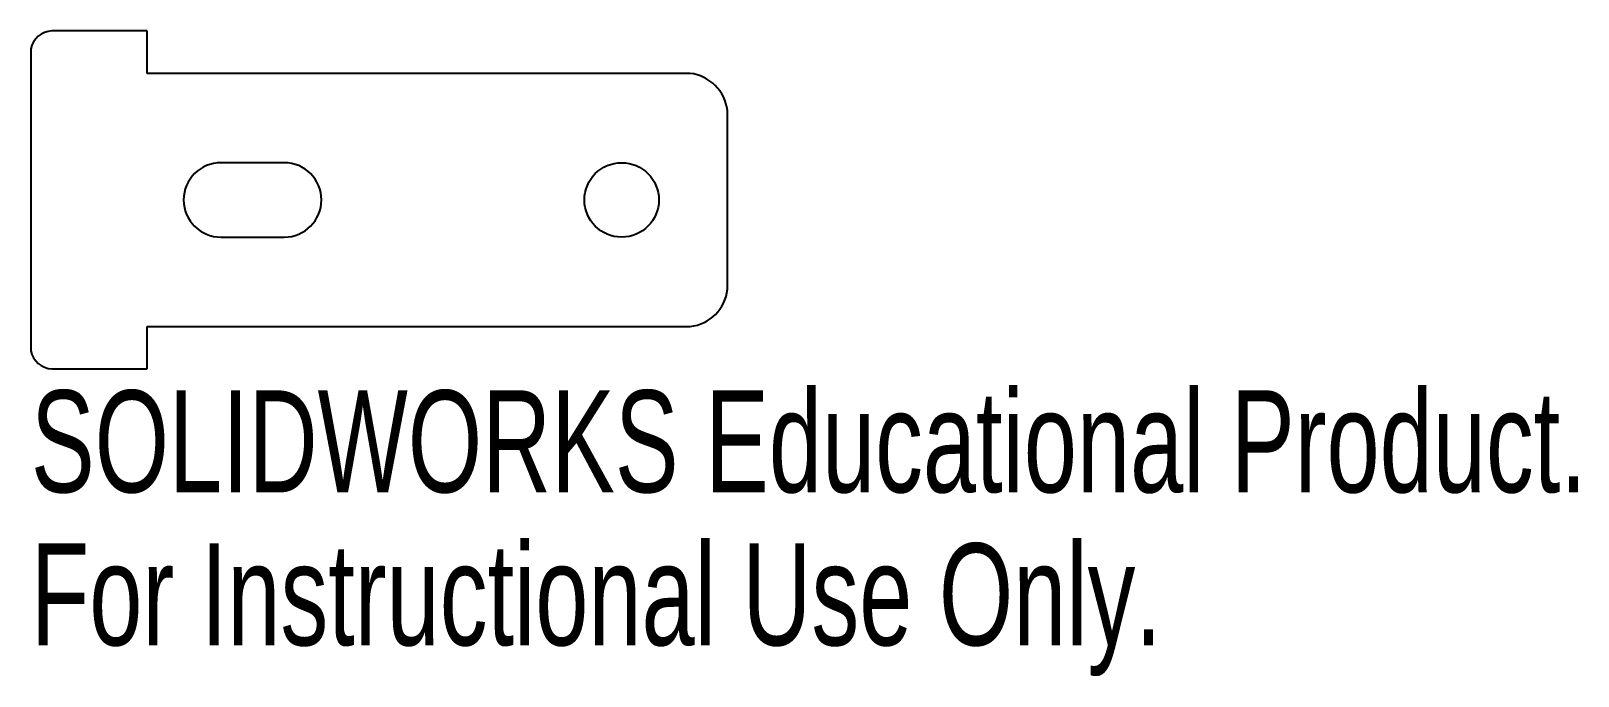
# Model space of a CAD drawing. Header units: millimetres. Extents: x 46 to 119.2, y 45.9 to 76.5.
import ezdxf

# ---------------------------------------------------------------- set-up
doc = ezdxf.new("R2010")
doc.units = ezdxf.units.MM
doc.styles.add('SLDTEXTSTYLE0', font='TXT', dxfattribs={"width": 0.7})

msp = doc.modelspace()

# ---------------------------------------------------------------- linework, layer by layer
at = {"color": 7, "linetype": 'Continuous', "lineweight": 25}
for p, q in [((51.475, 76.471), (46.959, 76.471)), ((51.475, 74.46), (51.475, 76.471)), ((45.971, 75.625), (45.971, 61.302)), ((77.192, 74.46), (51.475, 74.46)), ((78.956, 64.23), (78.956, 72.697)), ((57.966, 70.227), (54.967, 70.227)), ((54.967, 66.699), (57.966, 66.699)), ((51.475, 60.455), (51.475, 62.466)), ((51.475, 62.466), (77.192, 62.466)), ((46.959, 60.455), (51.475, 60.455))]:
    msp.add_line(p, q, dxfattribs=at)
msp.add_circle((73.946, 68.463), 1.764, dxfattribs=at)
for centre, radius, start, end in [((47.007, 75.416), 1.057, 92.61453, 168.60116), ((76.948, 72.453), 2.022, 6.91928, 83.08144), ((54.967, 68.463), 1.764, 90, 270), ((57.966, 68.463), 1.764, 270, 90), ((76.984, 64.437), 1.982, 276.00909, 353.99031), ((47.007, 61.511), 1.057, 191.39942, 267.3849)]:
    msp.add_arc(centre, radius, start, end, dxfattribs=at)

# ---------------------------------------------------------------- texts
at = {"color": 7, "linetype": 'Continuous', "char_height": 4.83362, "attachment_point": 1, "style": 'SLDTEXTSTYLE0'}
for s, insert in [('SOLIDWORKS Educational Product.', (45.971, 59.436)), ('For Instructional Use Only.', (45.971, 52.185))]:
    msp.add_mtext(s, dxfattribs=dict(at, insert=insert))

doc.saveas('drawing.dxf')
